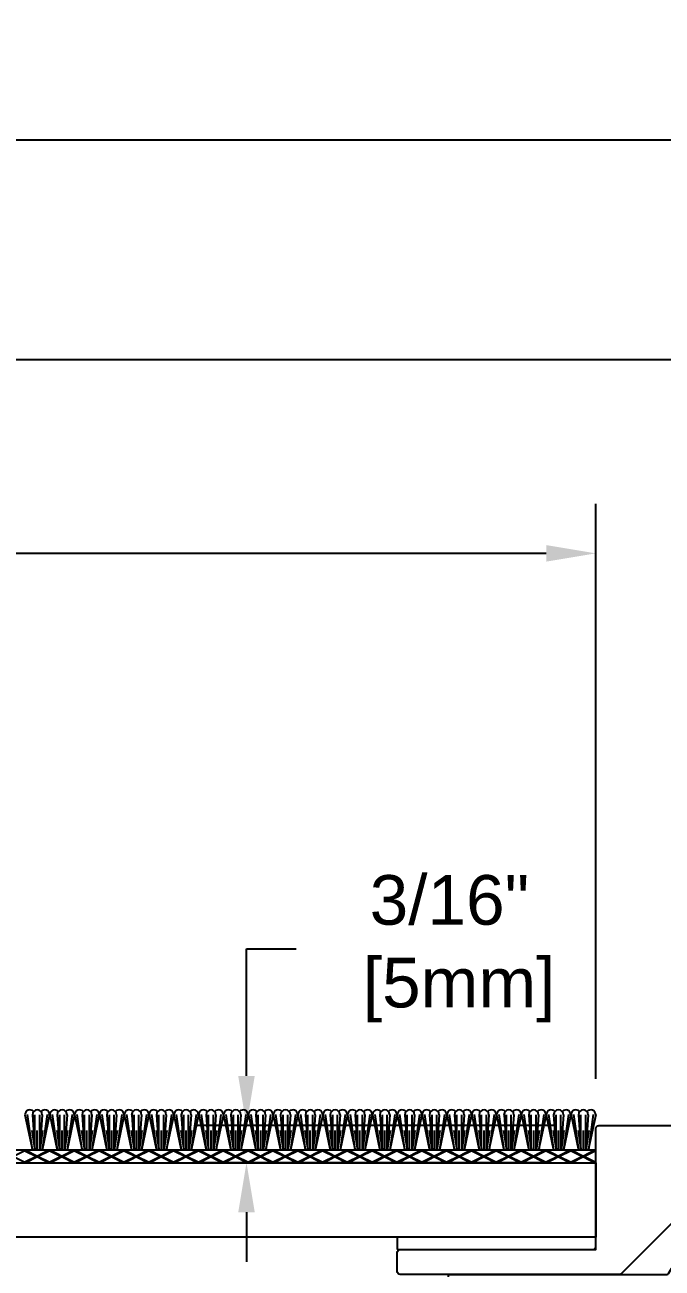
# Model space of a CAD drawing. Header units: inches. Extents: x -6.4 to 63.4, y -1.5 to 12.
# Drawn here: x 20.98 to 24.19, y 3.77 to 10.04 of the extents above; entities that cross this region are included whole.
import ezdxf

# ---------------------------------------------------------------- set-up
doc = ezdxf.new("R2010")
doc.units = ezdxf.units.IN
doc.header["$MEASUREMENT"] = 0
for name, color, linetype in [('Conditions', 1, 'Continuous'), ('Dimensions', 3, 'Continuous'), ('Metals', 7, 'Continuous')]:
    doc.layers.add(name, color=color, linetype=linetype)
doc.styles.add('ARIAL', font='arial.ttf')
doc.dimstyles.new('Arial', dxfattribs={"dimtxt": 0.25, "dimasz": 0.25, "dimexe": 0.25, "dimexo": 0.25, "dimgap": 0.25, "dimtad": 0, "dimtih": 1, "dimtoh": 1, "dimdec": 4, "dimzin": 0, "dimdsep": 46, "dimlunit": 4, "dimtxsty": 'ARIAL', "dimcen": 0.25, "dimadec": 0, "dimazin": 0, "dimtfac": 1, "dimtdec": 4, "dimtofl": 0, "dimtmove": 0, "dimatfit": 3, "dimfxl": 0, "dimfrac": 2, "dimtolj": 1, "dimtzin": 0, "dimarcsym": 0})

# ---------------------------------------------------------------- blocks, each defined once
blk = doc.blocks.new('*D13')
at = {"layer": 'Defpoints', "color": 0}
for p in [(22.0944, 4.4923), (23.9047, 4.4923), (23.8494, 4.3048)]:
    blk.add_point(p, dxfattribs=at)
at = {"layer": 'Dimensions', "color": 0, "lineweight": -2}
for p, q in [((22.0944, 4.7423), (22.0944, 5.3829)), ((22.0944, 5.3829), (22.3444, 5.3829)), ((23.6547, 4.4923), (21.8444, 4.4923)), ((23.5994, 4.3048), (21.8444, 4.3048)), ((22.0944, 4.0548), (22.0944, 3.8048))]:
    blk.add_line(p, q, dxfattribs=at)
at = {"layer": 'Dimensions', "color": 0}
for points in [[(22.0527, 4.7423), (22.1361, 4.7423), (22.0944, 4.4923)], [(22.0527, 4.0548), (22.1361, 4.0548), (22.0944, 4.3048)]]:
    blk.add_solid(points, dxfattribs=at)
at = {"layer": 'Dimensions', "color": 0, "insert": (23.1166, 5.3829), "char_height": 0.25, "attachment_point": 5, "style": 'ARIAL'}
blk.add_mtext('\\A1;3/16"\\P [5mm]', dxfattribs=at)
blk = doc.blocks.new('*D14')
at = {"layer": 'Defpoints', "color": 0}
for p in [(25.4536, 9.4565), (-1.7458, 4.4823), (25.4536, 4.4823)]:
    blk.add_point(p, dxfattribs=at)
at = {"layer": 'Dimensions', "color": 0, "lineweight": -2}
for p, q in [((-1.7458, 4.7323), (-1.7458, 9.7065)), ((25.4536, 4.7323), (25.4536, 9.7065)), ((-1.4958, 9.4565), (10.9417, 9.4565)), ((25.2036, 9.4565), (12.8873, 9.4565))]:
    blk.add_line(p, q, dxfattribs=at)
at = {"layer": 'Dimensions', "color": 0}
for points in [[(-1.4958, 9.4981), (-1.4958, 9.4148), (-1.7458, 9.4565)], [(25.2036, 9.4981), (25.2036, 9.4148), (25.4536, 9.4565)]]:
    blk.add_solid(points, dxfattribs=at)
at = {"layer": 'Dimensions', "color": 0, "insert": (11.9145, 9.4565), "char_height": 0.25, "attachment_point": 5, "style": 'ARIAL'}
blk.add_mtext('\\A1;2\'-3 3/16"\\P [691mm]', dxfattribs=at)
blk = doc.blocks.new('NB703')
at = {"linetype": 'Continuous', "flags": 128}
blk.add_lwpolyline([(-0.5525, 0), (0.5525, 0, 0.414214), (0.5625, 0.01), (0.5625, 0.74, -0.414214), (0.5725, 0.75), (0.8816, 0.75, -0.198912), (0.8887, 0.7471), (1.5553, 0.0804, -0.065543), (1.5569, 0.0784), (1.5992, 0.005, 0.267949), (1.6079, 0), (2.6859, 0, 0.198912), (2.6929, 0.0029), (2.78, 0.09), (2.78, 0.115, 0.414214), (2.77, 0.125), (1.6801, 0.125, -0.267949), (1.6714, 0.13), (1.6569, 0.1551, 0.065543), (1.6553, 0.1572), (0.9404, 0.8721, 0.198912), (0.9334, 0.875), (0.4475, 0.875, 0.414214), (0.4375, 0.865), (0.4375, 0.135, -0.414214), (0.4275, 0.125), (-0.5525, 0.125, 0.414214), (-0.5625, 0.115), (-0.5625, 0.01, 0.414214)], format="xyb", close=True, dxfattribs=at)
blk = doc.blocks.new('*D18')
at = {"layer": 'Defpoints', "color": 0}
for p in [(-0.9999, 8.3494), (-0.9999, 4.4773), (24.7077, 4.4773)]:
    blk.add_point(p, dxfattribs=at)
at = {"layer": 'Dimensions', "color": 0, "lineweight": -2}
for p, q in [((-0.9999, 4.7273), (-0.9999, 8.5994)), ((24.7077, 4.7273), (24.7077, 8.5994)), ((-0.7499, 8.3494), (10.8021, 8.3494)), ((24.4577, 8.3494), (12.942, 8.3494))]:
    blk.add_line(p, q, dxfattribs=at)
at = {"layer": 'Dimensions', "color": 0}
for points in [[(-0.7499, 8.391), (-0.7499, 8.3077), (-0.9999, 8.3494)], [(24.4577, 8.391), (24.4577, 8.3077), (24.7077, 8.3494)]]:
    blk.add_solid(points, dxfattribs=at)
at = {"layer": 'Dimensions', "color": 0, "insert": (11.872, 8.3494), "char_height": 0.25, "attachment_point": 5, "style": 'ARIAL'}
blk.add_mtext('\\A1;2\'-1 11/16"\\P [653mm]', dxfattribs=at)
blk = doc.blocks.new('NBT123')
blk.add_lwpolyline([(-0.985, 0.61, 0.414214), (-1, 0.625), (-1.8238, 0.625, 0.668179), (-1.8344, 0.5994), (-1.1144, -0.1206, 0.198912), (-1.1038, -0.125), (0, -0.125, 0.414214), (0.015, -0.11), (0.015, -0.015, 0.414214), (0, 0), (-0.97, 0, -0.414214), (-0.985, 0.015)], format="xyb", close=True)
blk = doc.blocks.new('*D21')
at = {"layer": 'Defpoints', "color": 0}
for p in [(23.8539, 7.3752), (-0.1461, 4.4773), (23.8539, 4.4773)]:
    blk.add_point(p, dxfattribs=at)
at = {"layer": 'Dimensions', "color": 0, "lineweight": -2}
for p, q in [((-0.1461, 4.7273), (-0.1461, 7.6252)), ((23.8539, 4.7273), (23.8539, 7.6252)), ((0.1039, 7.3752), (10.9316, 7.3752)), ((23.6039, 7.3752), (12.8646, 7.3752))]:
    blk.add_line(p, q, dxfattribs=at)
at = {"layer": 'Dimensions', "color": 0}
for points in [[(0.1039, 7.4168), (0.1039, 7.3335), (-0.1461, 7.3752)], [(23.6039, 7.4168), (23.6039, 7.3335), (23.8539, 7.3752)]]:
    blk.add_solid(points, dxfattribs=at)
at = {"layer": 'Dimensions', "color": 0, "insert": (11.8981, 7.3752), "char_height": 0.25, "attachment_point": 5, "style": 'ARIAL'}
blk.add_mtext("\\A1;2'\\P [610mm]", dxfattribs=at)
blk = doc.blocks.new('*U35')
for p, q in [((24, 0.0625), (0, 0.0625)), ((0, 0), (24, 0)), ((21.125, 0.0603), (21.067, 0.0312)), ((21.067, 0.0312), (21.125, 0.0022)), ((21.125, 0.0603), (21.183, 0.0312)), ((21.183, 0.0312), (21.125, 0.0022)), ((21.1295, 0.0625), (21.1875, 0.0335)), ((21.1875, 0.029), (21.1295, 0)), ((21.2455, 0.0625), (21.1875, 0.0335)), ((21.1875, 0.029), (21.2455, 0)), ((21.25, 0.0603), (21.192, 0.0312)), ((21.192, 0.0312), (21.25, 0.0022)), ((21.25, 0.0603), (21.308, 0.0312)), ((21.308, 0.0312), (21.25, 0.0022)), ((21.2545, 0.0625), (21.3125, 0.0335)), ((21.3125, 0.029), (21.2545, 0)), ((21.3705, 0.0625), (21.3125, 0.0335)), ((21.3125, 0.029), (21.3705, 0)), ((21.375, 0.0603), (21.317, 0.0312)), ((21.317, 0.0312), (21.375, 0.0022)), ((21.375, 0.0603), (21.433, 0.0312)), ((21.433, 0.0312), (21.375, 0.0022)), ((21.3795, 0.0625), (21.4375, 0.0335)), ((21.4375, 0.029), (21.3795, 0)), ((21.4955, 0.0625), (21.4375, 0.0335)), ((21.4375, 0.029), (21.4955, 0)), ((21.5, 0.0603), (21.442, 0.0312)), ((21.442, 0.0312), (21.5, 0.0022)), ((21.5, 0.0603), (21.558, 0.0312)), ((21.558, 0.0312), (21.5, 0.0022)), ((21.5045, 0.0625), (21.5625, 0.0335)), ((21.5625, 0.029), (21.5045, 0)), ((21.6205, 0.0625), (21.5625, 0.0335)), ((21.5625, 0.029), (21.6205, 0)), ((21.625, 0.0603), (21.567, 0.0312)), ((21.567, 0.0312), (21.625, 0.0022)), ((21.625, 0.0603), (21.683, 0.0312)), ((21.683, 0.0312), (21.625, 0.0022)), ((21.6295, 0.0625), (21.6875, 0.0335)), ((21.6875, 0.029), (21.6295, 0)), ((21.7455, 0.0625), (21.6875, 0.0335)), ((21.6875, 0.029), (21.7455, 0)), ((21.75, 0.0603), (21.692, 0.0312)), ((21.692, 0.0312), (21.75, 0.0022)), ((21.75, 0.0603), (21.808, 0.0312)), ((21.808, 0.0312), (21.75, 0.0022)), ((21.7545, 0.0625), (21.8125, 0.0335)), ((21.8125, 0.029), (21.7545, 0)), ((21.8705, 0.0625), (21.8125, 0.0335)), ((21.8125, 0.029), (21.8705, 0)), ((21.875, 0.0603), (21.817, 0.0312)), ((21.817, 0.0312), (21.875, 0.0022)), ((21.875, 0.0603), (21.933, 0.0312)), ((21.933, 0.0312), (21.875, 0.0022)), ((21.8795, 0.0625), (21.9375, 0.0335)), ((21.9375, 0.029), (21.8795, 0)), ((21.9955, 0.0625), (21.9375, 0.0335)), ((21.9375, 0.029), (21.9955, 0)), ((22, 0.0603), (21.942, 0.0312)), ((21.942, 0.0312), (22, 0.0022)), ((22, 0.0603), (22.058, 0.0312)), ((22.058, 0.0312), (22, 0.0022)), ((22.0045, 0.0625), (22.0625, 0.0335)), ((22.0625, 0.029), (22.0045, 0)), ((22.1205, 0.0625), (22.0625, 0.0335)), ((22.0625, 0.029), (22.1205, 0)), ((22.125, 0.0603), (22.067, 0.0312)), ((22.067, 0.0312), (22.125, 0.0022)), ((22.125, 0.0603), (22.183, 0.0312)), ((22.183, 0.0312), (22.125, 0.0022)), ((22.1295, 0.0625), (22.1875, 0.0335)), ((22.1875, 0.029), (22.1295, 0)), ((22.2455, 0.0625), (22.1875, 0.0335)), ((22.1875, 0.029), (22.2455, 0)), ((22.25, 0.0603), (22.192, 0.0312)), ((22.192, 0.0312), (22.25, 0.0022)), ((22.25, 0.0603), (22.308, 0.0312)), ((22.308, 0.0312), (22.25, 0.0022)), ((22.2545, 0.0625), (22.3125, 0.0335)), ((22.3125, 0.029), (22.2545, 0)), ((22.3705, 0.0625), (22.3125, 0.0335)), ((22.3125, 0.029), (22.3705, 0)), ((22.375, 0.0603), (22.317, 0.0312)), ((22.317, 0.0312), (22.375, 0.0022)), ((22.375, 0.0603), (22.433, 0.0312)), ((22.433, 0.0312), (22.375, 0.0022)), ((22.3795, 0.0625), (22.4375, 0.0335)), ((22.4375, 0.029), (22.3795, 0)), ((22.4955, 0.0625), (22.4375, 0.0335)), ((22.4375, 0.029), (22.4955, 0)), ((22.5, 0.0603), (22.442, 0.0312)), ((22.442, 0.0312), (22.5, 0.0022)), ((22.5, 0.0603), (22.558, 0.0312)), ((22.558, 0.0312), (22.5, 0.0022)), ((22.5045, 0.0625), (22.5625, 0.0335)), ((22.5625, 0.029), (22.5045, 0)), ((22.6205, 0.0625), (22.5625, 0.0335)), ((22.5625, 0.029), (22.6205, 0)), ((22.625, 0.0603), (22.567, 0.0312)), ((22.567, 0.0312), (22.625, 0.0022)), ((22.625, 0.0603), (22.683, 0.0312)), ((22.683, 0.0312), (22.625, 0.0022)), ((22.6295, 0.0625), (22.6875, 0.0335)), ((22.6875, 0.029), (22.6295, 0)), ((22.7455, 0.0625), (22.6875, 0.0335)), ((22.6875, 0.029), (22.7455, 0)), ((22.75, 0.0603), (22.692, 0.0312)), ((22.692, 0.0312), (22.75, 0.0022)), ((22.75, 0.0603), (22.808, 0.0312)), ((22.808, 0.0312), (22.75, 0.0022)), ((22.7545, 0.0625), (22.8125, 0.0335)), ((22.8125, 0.029), (22.7545, 0)), ((22.8705, 0.0625), (22.8125, 0.0335)), ((22.8125, 0.029), (22.8705, 0)), ((22.875, 0.0603), (22.817, 0.0312)), ((22.817, 0.0312), (22.875, 0.0022)), ((22.875, 0.0603), (22.933, 0.0312)), ((22.933, 0.0312), (22.875, 0.0022)), ((22.8795, 0.0625), (22.9375, 0.0335)), ((22.9375, 0.029), (22.8795, 0)), ((22.9955, 0.0625), (22.9375, 0.0335)), ((22.9375, 0.029), (22.9955, 0)), ((23, 0.0603), (22.942, 0.0312)), ((22.942, 0.0312), (23, 0.0022)), ((23, 0.0603), (23.058, 0.0312)), ((23.058, 0.0312), (23, 0.0022)), ((23.0045, 0.0625), (23.0625, 0.0335)), ((23.0625, 0.029), (23.0045, 0)), ((23.1205, 0.0625), (23.0625, 0.0335)), ((23.0625, 0.029), (23.1205, 0)), ((23.125, 0.0603), (23.067, 0.0312)), ((23.067, 0.0312), (23.125, 0.0022)), ((23.125, 0.0603), (23.183, 0.0312)), ((23.183, 0.0312), (23.125, 0.0022)), ((23.1295, 0.0625), (23.1875, 0.0335)), ((23.1875, 0.029), (23.1295, 0)), ((23.2455, 0.0625), (23.1875, 0.0335)), ((23.1875, 0.029), (23.2455, 0)), ((23.25, 0.0603), (23.192, 0.0312)), ((23.192, 0.0312), (23.25, 0.0022)), ((23.25, 0.0603), (23.308, 0.0312)), ((23.308, 0.0312), (23.25, 0.0022)), ((23.2545, 0.0625), (23.3125, 0.0335)), ((23.3125, 0.029), (23.2545, 0)), ((23.3705, 0.0625), (23.3125, 0.0335)), ((23.3125, 0.029), (23.3705, 0)), ((23.375, 0.0603), (23.317, 0.0312)), ((23.317, 0.0312), (23.375, 0.0022)), ((23.375, 0.0603), (23.433, 0.0312)), ((23.433, 0.0312), (23.375, 0.0022)), ((23.3795, 0.0625), (23.4375, 0.0335)), ((23.4375, 0.029), (23.3795, 0)), ((23.4955, 0.0625), (23.4375, 0.0335)), ((23.4375, 0.029), (23.4955, 0)), ((23.5, 0.0603), (23.442, 0.0312)), ((23.442, 0.0312), (23.5, 0.0022)), ((23.5, 0.0603), (23.558, 0.0312)), ((23.558, 0.0312), (23.5, 0.0022)), ((23.5045, 0.0625), (23.5625, 0.0335)), ((23.5625, 0.029), (23.5045, 0)), ((23.6205, 0.0625), (23.5625, 0.0335)), ((23.5625, 0.029), (23.6205, 0)), ((23.625, 0.0603), (23.567, 0.0312)), ((23.567, 0.0312), (23.625, 0.0022)), ((23.625, 0.0603), (23.683, 0.0312)), ((23.683, 0.0312), (23.625, 0.0022)), ((23.6295, 0.0625), (23.6875, 0.0335)), ((23.6875, 0.029), (23.6295, 0)), ((23.7455, 0.0625), (23.6875, 0.0335)), ((23.6875, 0.029), (23.7455, 0)), ((23.75, 0.0603), (23.692, 0.0312)), ((23.692, 0.0312), (23.75, 0.0022)), ((23.75, 0.0603), (23.808, 0.0312)), ((23.808, 0.0312), (23.75, 0.0022)), ((23.7545, 0.0625), (23.8125, 0.0335)), ((23.8125, 0.029), (23.7545, 0)), ((23.8705, 0.0625), (23.8125, 0.0335)), ((23.8125, 0.029), (23.8705, 0)), ((23.875, 0.0603), (23.817, 0.0312)), ((23.817, 0.0312), (23.875, 0.0022)), ((23.875, 0.0603), (23.933, 0.0312)), ((23.933, 0.0312), (23.875, 0.0022)), ((23.8795, 0.0625), (23.9375, 0.0335)), ((23.9375, 0.029), (23.8795, 0)), ((23.9955, 0.0625), (23.9375, 0.0335)), ((23.9375, 0.029), (23.9955, 0)), ((24, 0.0603), (23.942, 0.0312)), ((23.942, 0.0312), (24, 0.0022)), ((24, 0), (24, 0.0625))]:
    blk.add_line(p, q)
for points in [[(21.1249, 0.2412), (21.1623, 0.0625)], [(21.1369, 0.243), (21.1619, 0.0642)], [(21.1624, 0.2412), (21.1749, 0.0625)], [(21.1749, 0.0625), (21.1749, 0.2412)], [(21.1992, 0.0625), (21.1992, 0.2412)], [(21.2117, 0.2412), (21.1992, 0.0625)], [(21.2492, 0.2412), (21.2118, 0.0625)], [(21.2372, 0.243), (21.2122, 0.0642)], [(21.2499, 0.2412), (21.2873, 0.0625)], [(21.2619, 0.243), (21.2869, 0.0642)], [(21.2874, 0.2412), (21.2999, 0.0625)], [(21.2999, 0.0625), (21.2999, 0.2412)], [(21.3242, 0.0625), (21.3242, 0.2412)], [(21.3367, 0.2412), (21.3242, 0.0625)], [(21.3742, 0.2412), (21.3368, 0.0625)], [(21.3622, 0.243), (21.3372, 0.0642)], [(21.3749, 0.2412), (21.4123, 0.0625)], [(21.3869, 0.243), (21.4119, 0.0642)], [(21.4124, 0.2412), (21.4249, 0.0625)], [(21.4249, 0.0625), (21.4249, 0.2412)], [(21.4492, 0.0625), (21.4492, 0.2412)], [(21.4617, 0.2412), (21.4492, 0.0625)], [(21.4992, 0.2412), (21.4618, 0.0625)], [(21.4872, 0.243), (21.4622, 0.0642)], [(21.4999, 0.2412), (21.5373, 0.0625)], [(21.5119, 0.243), (21.5369, 0.0642)], [(21.5374, 0.2412), (21.5499, 0.0625)], [(21.5499, 0.0625), (21.5499, 0.2412)], [(21.5742, 0.0625), (21.5742, 0.2412)], [(21.5867, 0.2412), (21.5742, 0.0625)], [(21.6242, 0.2412), (21.5868, 0.0625)], [(21.6122, 0.243), (21.5872, 0.0642)], [(21.6249, 0.2412), (21.6623, 0.0625)], [(21.6369, 0.243), (21.6619, 0.0642)], [(21.6624, 0.2412), (21.6749, 0.0625)], [(21.6749, 0.0625), (21.6749, 0.2412)], [(21.6992, 0.0625), (21.6992, 0.2412)], [(21.7117, 0.2412), (21.6992, 0.0625)], [(21.7492, 0.2412), (21.7118, 0.0625)], [(21.7372, 0.243), (21.7122, 0.0642)], [(21.7499, 0.2412), (21.7873, 0.0625)], [(21.7619, 0.243), (21.7869, 0.0642)], [(21.7874, 0.2412), (21.7999, 0.0625)], [(21.7999, 0.0625), (21.7999, 0.2412)], [(21.8242, 0.0625), (21.8242, 0.2412)], [(21.8367, 0.2412), (21.8242, 0.0625)], [(21.8742, 0.2412), (21.8368, 0.0625)], [(21.8622, 0.243), (21.8372, 0.0642)], [(21.8749, 0.2412), (21.9123, 0.0625)], [(21.8869, 0.243), (21.9119, 0.0642)], [(21.9124, 0.2412), (21.9249, 0.0625)], [(21.9249, 0.0625), (21.9249, 0.2412)], [(21.9492, 0.0625), (21.9492, 0.2412)], [(21.9617, 0.2412), (21.9492, 0.0625)], [(21.9992, 0.2412), (21.9618, 0.0625)], [(21.9872, 0.243), (21.9622, 0.0642)], [(21.9999, 0.2412), (22.0373, 0.0625)], [(22.0119, 0.243), (22.0369, 0.0642)], [(22.0374, 0.2412), (22.0499, 0.0625)], [(22.0499, 0.0625), (22.0499, 0.2412)], [(22.0742, 0.0625), (22.0742, 0.2412)], [(22.0867, 0.2412), (22.0742, 0.0625)], [(22.1242, 0.2412), (22.0868, 0.0625)], [(22.1122, 0.243), (22.0872, 0.0642)], [(22.1249, 0.2412), (22.1623, 0.0625)], [(22.1369, 0.243), (22.1619, 0.0642)], [(22.1624, 0.2412), (22.1749, 0.0625)], [(22.1749, 0.0625), (22.1749, 0.2412)], [(22.1992, 0.0625), (22.1992, 0.2412)], [(22.2117, 0.2412), (22.1992, 0.0625)], [(22.2492, 0.2412), (22.2118, 0.0625)], [(22.2372, 0.243), (22.2122, 0.0642)], [(22.2499, 0.2412), (22.2873, 0.0625)], [(22.2619, 0.243), (22.2869, 0.0642)], [(22.2874, 0.2412), (22.2999, 0.0625)], [(22.2999, 0.0625), (22.2999, 0.2412)], [(22.3242, 0.0625), (22.3242, 0.2412)], [(22.3367, 0.2412), (22.3242, 0.0625)], [(22.3742, 0.2412), (22.3368, 0.0625)], [(22.3622, 0.243), (22.3372, 0.0642)], [(22.3749, 0.2412), (22.4123, 0.0625)], [(22.3869, 0.243), (22.4119, 0.0642)], [(22.4124, 0.2412), (22.4249, 0.0625)], [(22.4249, 0.0625), (22.4249, 0.2412)], [(22.4492, 0.0625), (22.4492, 0.2412)], [(22.4617, 0.2412), (22.4492, 0.0625)], [(22.4992, 0.2412), (22.4618, 0.0625)], [(22.4872, 0.243), (22.4622, 0.0642)], [(22.4999, 0.2412), (22.5373, 0.0625)], [(22.5119, 0.243), (22.5369, 0.0642)], [(22.5374, 0.2412), (22.5499, 0.0625)], [(22.5499, 0.0625), (22.5499, 0.2412)], [(22.5742, 0.0625), (22.5742, 0.2412)], [(22.5867, 0.2412), (22.5742, 0.0625)], [(22.6242, 0.2412), (22.5868, 0.0625)], [(22.6122, 0.243), (22.5872, 0.0642)], [(22.6249, 0.2412), (22.6623, 0.0625)], [(22.6369, 0.243), (22.6619, 0.0642)], [(22.6624, 0.2412), (22.6749, 0.0625)], [(22.6749, 0.0625), (22.6749, 0.2412)], [(22.6992, 0.0625), (22.6992, 0.2412)], [(22.7117, 0.2412), (22.6992, 0.0625)], [(22.7492, 0.2412), (22.7118, 0.0625)], [(22.7372, 0.243), (22.7122, 0.0642)], [(22.7499, 0.2412), (22.7873, 0.0625)], [(22.7619, 0.243), (22.7869, 0.0642)], [(22.7874, 0.2412), (22.7999, 0.0625)], [(22.7999, 0.0625), (22.7999, 0.2412)], [(22.8242, 0.0625), (22.8242, 0.2412)], [(22.8367, 0.2412), (22.8242, 0.0625)], [(22.8742, 0.2412), (22.8368, 0.0625)], [(22.8622, 0.243), (22.8372, 0.0642)], [(22.8749, 0.2412), (22.9123, 0.0625)], [(22.8869, 0.243), (22.9119, 0.0642)], [(22.9124, 0.2412), (22.9249, 0.0625)], [(22.9249, 0.0625), (22.9249, 0.2412)], [(22.9492, 0.0625), (22.9492, 0.2412)], [(22.9617, 0.2412), (22.9492, 0.0625)], [(22.9992, 0.2412), (22.9618, 0.0625)], [(22.9872, 0.243), (22.9622, 0.0642)], [(22.9999, 0.2412), (23.0373, 0.0625)], [(23.0119, 0.243), (23.0369, 0.0642)], [(23.0374, 0.2412), (23.0499, 0.0625)], [(23.0499, 0.0625), (23.0499, 0.2412)], [(23.0742, 0.0625), (23.0742, 0.2412)], [(23.0867, 0.2412), (23.0742, 0.0625)], [(23.1242, 0.2412), (23.0868, 0.0625)], [(23.1122, 0.243), (23.0872, 0.0642)], [(23.1249, 0.2412), (23.1623, 0.0625)], [(23.1369, 0.243), (23.1619, 0.0642)], [(23.1624, 0.2412), (23.1749, 0.0625)], [(23.1749, 0.0625), (23.1749, 0.2412)], [(23.1992, 0.0625), (23.1992, 0.2412)], [(23.2117, 0.2412), (23.1992, 0.0625)], [(23.2492, 0.2412), (23.2118, 0.0625)], [(23.2372, 0.243), (23.2122, 0.0642)], [(23.2499, 0.2412), (23.2873, 0.0625)], [(23.2619, 0.243), (23.2869, 0.0642)], [(23.2874, 0.2412), (23.2999, 0.0625)], [(23.2999, 0.0625), (23.2999, 0.2412)], [(23.3242, 0.0625), (23.3242, 0.2412)], [(23.3367, 0.2412), (23.3242, 0.0625)], [(23.3742, 0.2412), (23.3368, 0.0625)], [(23.3622, 0.243), (23.3372, 0.0642)], [(23.3749, 0.2412), (23.4123, 0.0625)], [(23.3869, 0.243), (23.4119, 0.0642)], [(23.4124, 0.2412), (23.4249, 0.0625)], [(23.4249, 0.0625), (23.4249, 0.2412)], [(23.4492, 0.0625), (23.4492, 0.2412)], [(23.4617, 0.2412), (23.4492, 0.0625)], [(23.4992, 0.2412), (23.4618, 0.0625)], [(23.4872, 0.243), (23.4622, 0.0642)], [(23.4999, 0.2412), (23.5373, 0.0625)], [(23.5119, 0.243), (23.5369, 0.0642)], [(23.5374, 0.2412), (23.5499, 0.0625)], [(23.5499, 0.0625), (23.5499, 0.2412)], [(23.5742, 0.0625), (23.5742, 0.2412)], [(23.5867, 0.2412), (23.5742, 0.0625)], [(23.6242, 0.2412), (23.5868, 0.0625)], [(23.6122, 0.243), (23.5872, 0.0642)], [(23.6249, 0.2412), (23.6623, 0.0625)], [(23.6369, 0.243), (23.6619, 0.0642)], [(23.6624, 0.2412), (23.6749, 0.0625)], [(23.6749, 0.0625), (23.6749, 0.2412)], [(23.6992, 0.0625), (23.6992, 0.2412)], [(23.7117, 0.2412), (23.6992, 0.0625)], [(23.7492, 0.2412), (23.7118, 0.0625)], [(23.7372, 0.243), (23.7122, 0.0642)], [(23.7499, 0.2412), (23.7873, 0.0625)], [(23.7619, 0.243), (23.7869, 0.0642)], [(23.7874, 0.2412), (23.7999, 0.0625)], [(23.7999, 0.0625), (23.7999, 0.2412)], [(23.8242, 0.0625), (23.8242, 0.2412)], [(23.8367, 0.2412), (23.8242, 0.0625)], [(23.8742, 0.2412), (23.8368, 0.0625)], [(23.8622, 0.243), (23.8372, 0.0642)], [(23.8749, 0.2412), (23.9123, 0.0625)], [(23.8869, 0.243), (23.9119, 0.0642)], [(23.9124, 0.2412), (23.9249, 0.0625)], [(23.9249, 0.0625), (23.9249, 0.2412)], [(23.9492, 0.0625), (23.9492, 0.2412)], [(23.9617, 0.2412), (23.9492, 0.0625)], [(23.9992, 0.2412), (23.9618, 0.0625)], [(23.9872, 0.243), (23.9622, 0.0642)], [(21.1602, 0.1625), (21.1745, 0.0625)], [(21.187, 0.0625), (21.187, 0.1625)], [(21.2139, 0.1625), (21.1996, 0.0625)], [(21.2852, 0.1625), (21.2995, 0.0625)], [(21.312, 0.0625), (21.312, 0.1625)], [(21.3389, 0.1625), (21.3246, 0.0625)], [(21.4102, 0.1625), (21.4245, 0.0625)], [(21.437, 0.0625), (21.437, 0.1625)], [(21.4639, 0.1625), (21.4496, 0.0625)], [(21.5352, 0.1625), (21.5495, 0.0625)], [(21.562, 0.0625), (21.562, 0.1625)], [(21.5889, 0.1625), (21.5746, 0.0625)], [(21.6602, 0.1625), (21.6745, 0.0625)], [(21.687, 0.0625), (21.687, 0.1625)], [(21.7139, 0.1625), (21.6996, 0.0625)], [(21.7852, 0.1625), (21.7995, 0.0625)], [(21.812, 0.0625), (21.812, 0.1625)], [(21.8389, 0.1625), (21.8246, 0.0625)], [(21.9102, 0.1625), (21.9245, 0.0625)], [(21.937, 0.0625), (21.937, 0.1625)], [(21.9639, 0.1625), (21.9496, 0.0625)], [(22.0352, 0.1625), (22.0495, 0.0625)], [(22.062, 0.0625), (22.062, 0.1625)], [(22.0889, 0.1625), (22.0746, 0.0625)], [(22.1602, 0.1625), (22.1745, 0.0625)], [(22.187, 0.0625), (22.187, 0.1625)], [(22.2139, 0.1625), (22.1996, 0.0625)], [(22.2852, 0.1625), (22.2995, 0.0625)], [(22.312, 0.0625), (22.312, 0.1625)], [(22.3389, 0.1625), (22.3246, 0.0625)], [(22.4102, 0.1625), (22.4245, 0.0625)], [(22.437, 0.0625), (22.437, 0.1625)], [(22.4639, 0.1625), (22.4496, 0.0625)], [(22.5352, 0.1625), (22.5495, 0.0625)], [(22.562, 0.0625), (22.562, 0.1625)], [(22.5889, 0.1625), (22.5746, 0.0625)], [(22.6602, 0.1625), (22.6745, 0.0625)], [(22.687, 0.0625), (22.687, 0.1625)], [(22.7139, 0.1625), (22.6996, 0.0625)], [(22.7852, 0.1625), (22.7995, 0.0625)], [(22.812, 0.0625), (22.812, 0.1625)], [(22.8389, 0.1625), (22.8246, 0.0625)], [(22.9102, 0.1625), (22.9245, 0.0625)], [(22.937, 0.0625), (22.937, 0.1625)], [(22.9639, 0.1625), (22.9496, 0.0625)], [(23.0352, 0.1625), (23.0495, 0.0625)], [(23.062, 0.0625), (23.062, 0.1625)], [(23.0889, 0.1625), (23.0746, 0.0625)], [(23.1602, 0.1625), (23.1745, 0.0625)], [(23.187, 0.0625), (23.187, 0.1625)], [(23.2139, 0.1625), (23.1996, 0.0625)], [(23.2852, 0.1625), (23.2995, 0.0625)], [(23.312, 0.0625), (23.312, 0.1625)], [(23.3389, 0.1625), (23.3246, 0.0625)], [(23.4102, 0.1625), (23.4245, 0.0625)], [(23.437, 0.0625), (23.437, 0.1625)], [(23.4639, 0.1625), (23.4496, 0.0625)], [(23.5352, 0.1625), (23.5495, 0.0625)], [(23.562, 0.0625), (23.562, 0.1625)], [(23.5889, 0.1625), (23.5746, 0.0625)], [(23.6602, 0.1625), (23.6745, 0.0625)], [(23.687, 0.0625), (23.687, 0.1625)], [(23.7139, 0.1625), (23.6996, 0.0625)], [(23.7852, 0.1625), (23.7995, 0.0625)], [(23.812, 0.0625), (23.812, 0.1625)], [(23.8389, 0.1625), (23.8246, 0.0625)], [(23.9102, 0.1625), (23.9245, 0.0625)], [(23.937, 0.0625), (23.937, 0.1625)], [(23.9639, 0.1625), (23.9496, 0.0625)]]:
    blk.add_lwpolyline(points)
for centre, radius, start, end in [((21.1499, 0.2412), 0.025, 41.211, 180), ((21.187, 0.2412), 0.0247, 0, 180), ((21.2242, 0.2412), 0.025, 0, 138.789), ((21.2749, 0.2412), 0.025, 41.211, 180), ((21.312, 0.2412), 0.0247, 0, 180), ((21.3492, 0.2412), 0.025, 0, 138.789), ((21.3999, 0.2412), 0.025, 41.211, 180), ((21.437, 0.2412), 0.0247, 0, 180), ((21.4742, 0.2412), 0.025, 0, 138.789), ((21.5249, 0.2412), 0.025, 41.211, 180), ((21.562, 0.2412), 0.0247, 0, 180), ((21.5992, 0.2412), 0.025, 0, 138.789), ((21.6499, 0.2412), 0.025, 41.211, 180), ((21.687, 0.2412), 0.0247, 0, 180), ((21.7242, 0.2412), 0.025, 0, 138.789), ((21.7749, 0.2412), 0.025, 41.211, 180), ((21.812, 0.2412), 0.0247, 0, 180), ((21.8492, 0.2412), 0.025, 0, 138.789), ((21.8999, 0.2412), 0.025, 41.211, 180), ((21.937, 0.2412), 0.0247, 0, 180), ((21.9742, 0.2412), 0.025, 0, 138.789), ((22.0249, 0.2412), 0.025, 41.211, 180), ((22.062, 0.2412), 0.0247, 0, 180), ((22.0992, 0.2412), 0.025, 0, 138.789), ((22.1499, 0.2412), 0.025, 41.211, 180), ((22.187, 0.2412), 0.0247, 0, 180), ((22.2242, 0.2412), 0.025, 0, 138.789), ((22.2749, 0.2412), 0.025, 41.211, 180), ((22.312, 0.2412), 0.0247, 0, 180), ((22.3492, 0.2412), 0.025, 0, 138.789), ((22.3999, 0.2412), 0.025, 41.211, 180), ((22.437, 0.2412), 0.0247, 0, 180), ((22.4742, 0.2412), 0.025, 0, 138.789), ((22.5249, 0.2412), 0.025, 41.211, 180), ((22.562, 0.2412), 0.0247, 0, 180), ((22.5992, 0.2412), 0.025, 0, 138.789), ((22.6499, 0.2412), 0.025, 41.211, 180), ((22.687, 0.2412), 0.0247, 0, 180), ((22.7242, 0.2412), 0.025, 0, 138.789), ((22.7749, 0.2412), 0.025, 41.211, 180), ((22.812, 0.2412), 0.0247, 0, 180), ((22.8492, 0.2412), 0.025, 0, 138.789), ((22.8999, 0.2412), 0.025, 41.211, 180), ((22.937, 0.2412), 0.0247, 0, 180), ((22.9742, 0.2412), 0.025, 0, 138.789), ((23.0249, 0.2412), 0.025, 41.211, 180), ((23.062, 0.2412), 0.0247, 0, 180), ((23.0992, 0.2412), 0.025, 0, 138.789), ((23.1499, 0.2412), 0.025, 41.211, 180), ((23.187, 0.2412), 0.0247, 0, 180), ((23.2242, 0.2412), 0.025, 0, 138.789), ((23.2749, 0.2412), 0.025, 41.211, 180), ((23.312, 0.2412), 0.0247, 0, 180), ((23.3492, 0.2412), 0.025, 0, 138.789), ((23.3999, 0.2412), 0.025, 41.211, 180), ((23.437, 0.2412), 0.0247, 0, 180), ((23.4742, 0.2412), 0.025, 0, 138.789), ((23.5249, 0.2412), 0.025, 41.211, 180), ((23.562, 0.2412), 0.0247, 0, 180), ((23.5992, 0.2412), 0.025, 0, 138.789), ((23.6499, 0.2412), 0.025, 41.211, 180), ((23.687, 0.2412), 0.0247, 0, 180), ((23.7242, 0.2412), 0.025, 0, 138.789), ((23.7749, 0.2412), 0.025, 41.211, 180), ((23.812, 0.2412), 0.0247, 0, 180), ((23.8492, 0.2412), 0.025, 0, 138.789), ((23.8999, 0.2412), 0.025, 41.211, 180), ((23.937, 0.2412), 0.0247, 0, 180), ((23.9742, 0.2412), 0.025, 0, 138.789)]:
    blk.add_arc(centre, radius, start, end)

msp = doc.modelspace()

# ---------------------------------------------------------------- hatches: boundary and pattern name
at = {"layer": 'Conditions'}
h = msp.add_hatch(dxfattribs=at)
h.set_pattern_fill('AR-CONC', color=256, scale=0.25, style=0)
h.paths.add_polyline_path([(25.89131, 2.7524), (25.89131, 2.78409), (25.86731, 2.79702), (25.89131, 2.80994), (25.89131, 2.84163), (25.87828, 2.84865), (25.89131, 2.85396), (25.89131, 2.88565), (25.86731, 2.89858), (25.89131, 2.9115), (25.89131, 2.9432), (25.87828, 2.95021), (25.89131, 2.95552), (25.89131, 2.98722), (25.86731, 3.00014), (25.89131, 3.01307), (25.89131, 3.04476), (25.87828, 3.05177), (25.89131, 3.05709), (25.89131, 3.08878), (25.86731, 3.1017), (25.89131, 3.11463), (25.89131, 3.14632), (25.87828, 3.15334), (25.89131, 3.15865), (25.89131, 3.19034), (25.86731, 3.20327), (25.89131, 3.21619), (25.89131, 3.24788), (25.87828, 3.2549), (25.89131, 3.26021), (25.89131, 3.2919), (25.86731, 3.30483), (25.89131, 3.31775), (25.89131, 3.34945), (25.87828, 3.35646), (25.89131, 3.36177), (25.89131, 3.39347), (25.86731, 3.40639), (25.89131, 3.41932), (25.89131, 3.45101), (25.87828, 3.45802), (25.89131, 3.46334), (25.89131, 3.49503), (25.86731, 3.50795), (25.89131, 3.52088), (25.89131, 3.55257), (25.87697, 3.56029), (25.88583, 3.56314, 0.3252893), (25.87826, 3.61733), (23.75092, 3.61733), (23.73578, 3.60133), (23.73578, 3.52937), (23.72928, 3.49865, 0.1329555), (23.73064, 3.47439), (23.75228, 3.46273), (23.72828, 3.44981), (23.72828, 3.41812), (23.7413, 3.4111), (23.72828, 3.40579), (23.72828, 3.3741), (23.75228, 3.36117), (23.57978, 3.31039), (23.60379, 3.32332), (23.60379, 3.35501), (23.59075, 3.36202), (23.60378, 3.36734), (23.60378, 3.39903), (23.57978, 3.41195), (23.60378, 3.42488), (23.60378, 3.45657), (23.58943, 3.46429), (23.5983, 3.46714, 0.2612245), (23.60167, 3.5125, -0.0696153), (23.59728, 3.52462), (23.60872, 3.47049), (23.73167, 3.50995), (23.73477, 3.52462, 0.0521265), (23.73578, 3.53423), (23.73578, 3.60133), (23.59628, 3.60133), (23.59628, 3.53423, 0.128787), (23.59838, 3.51076, -0.0696153), (23.60277, 3.49865), (23.59628, 3.52937), (23.59628, 3.60133), (23.58113, 3.61733), (18.77529, 3.61733), (18.76015, 3.60133), (18.76015, 3.52937), (18.75365, 3.49865, 0.1329555), (18.75501, 3.47439), (18.77665, 3.46273), (18.75265, 3.44981), (18.75265, 3.41812), (18.76567, 3.4111), (18.75265, 3.40579), (18.75265, 3.3741), (18.77665, 3.36117), (18.60415, 3.31039), (18.62816, 3.32332), (18.62816, 3.35501), (18.61513, 3.36202), (18.62816, 3.36734), (18.62815, 3.39903), (18.60415, 3.41195), (18.62815, 3.42488), (18.62815, 3.45657), (18.61381, 3.46429), (18.62267, 3.46714, 0.2612245), (18.62604, 3.5125, -0.0696153), (18.62165, 3.52462), (18.6331, 3.47049), (18.75604, 3.50995), (18.75914, 3.52462, 0.0521265), (18.76015, 3.53423), (18.76015, 3.60133), (18.62065, 3.60133), (18.62065, 3.53423, 0.128787), (18.62276, 3.51076, -0.0696153), (18.62714, 3.49865), (18.62065, 3.52937), (18.62065, 3.60133), (18.6055, 3.61733), (17.86386, 3.61733, 0.4142136), (17.85386, 3.60733), (17.85386, 0), (28.45352, 0), (28.45352, 4.30483), (26.60356, 4.30483), (26.60356, 3.61733), (26.02886, 3.61733, 0.2789782), (26.01817, 3.57039), (26.03981, 3.55873), (26.01581, 3.54581), (26.01581, 3.51412), (26.02883, 3.5071), (26.01581, 3.50179), (26.01581, 3.4701), (26.03981, 3.45717), (26.01581, 3.44425), (26.01581, 3.41255), (26.02883, 3.40554), (26.01581, 3.40023), (26.01581, 3.36853), (26.03981, 3.35561), (26.01581, 3.34269), (26.01581, 3.31099), (26.02883, 3.30398), (26.01581, 3.29867), (26.01581, 3.26697), (26.03981, 3.25405), (26.01581, 3.24112), (26.01581, 3.20943), (26.02883, 3.20242), (26.01581, 3.1971), (26.01581, 3.16541), (26.03981, 3.15248), (26.01581, 3.13956), (26.01581, 3.10787), (26.02883, 3.10085), (26.01581, 3.09554), (26.01581, 3.06385), (26.03981, 3.05092), (26.01581, 3.038), (26.01581, 3.0063), (26.02883, 2.99929), (26.01581, 2.99398), (26.01581, 2.96228), (26.03981, 2.94936), (26.01581, 2.93644), (26.01581, 2.90474), (26.02883, 2.89773), (26.01581, 2.89242), (26.01581, 2.86072), (26.03981, 2.8478), (26.01581, 2.83487), (26.01581, 2.80318), (26.02883, 2.79617), (26.01581, 2.79085), (26.01581, 2.75916), (26.03981, 2.74623), (26.01581, 2.73331), (26.01581, 2.70943), (26.02883, 2.70242), (26.01581, 2.6971), (26.01581, 2.66541), (26.03981, 2.65248), (26.01581, 2.63956), (26.01581, 2.60787), (26.02883, 2.60085), (26.01581, 2.59554), (26.01581, 2.56385), (26.03981, 2.55092), (26.01581, 2.538), (26.01581, 2.5063), (26.02883, 2.49929), (26.01581, 2.49398), (26.01581, 2.46228), (26.03981, 2.44936), (26.01581, 2.43644), (26.01581, 2.40474), (26.02883, 2.39773), (26.01581, 2.39242), (26.01581, 2.36072), (26.03981, 2.3478), (26.01581, 2.33487), (26.01581, 2.30318), (26.02883, 2.29617), (26.01581, 2.29085), (26.01581, 2.25916), (26.03981, 2.24623), (26.01581, 2.23331), (26.01581, 2.20162), (26.03014, 2.1939), (26.01581, 2.18929), (26.01581, 2.14876), (25.96378, 2.00024, -0.709275), (25.94392, 1.99858), (25.89131, 2.14876), (25.89131, 2.18253), (25.86731, 2.19545), (25.89131, 2.20838), (25.89131, 2.24007), (25.87828, 2.24709), (25.89131, 2.2524), (25.89131, 2.28409), (25.86731, 2.29702), (25.89131, 2.30994), (25.89131, 2.34163), (25.87828, 2.34865), (25.89131, 2.35396), (25.89131, 2.38565), (25.86731, 2.39858), (25.89131, 2.4115), (25.89131, 2.4432), (25.87828, 2.45021), (25.89131, 2.45552), (25.89131, 2.48722), (25.86731, 2.50014), (25.89131, 2.51307), (25.89131, 2.54476), (25.87828, 2.55177), (25.89131, 2.55709), (25.89131, 2.58878), (25.86731, 2.6017), (25.89131, 2.61463), (25.89131, 2.64632), (25.87828, 2.65334), (25.89131, 2.65865), (25.89131, 2.68253), (25.86731, 2.69545), (25.89131, 2.70838), (25.89131, 2.74007), (25.87828, 2.74709)])
h.paths.add_polyline_path([(18.77665, 2.7518), (18.75265, 2.73887), (18.75265, 2.70718), (18.76567, 2.70017), (18.75265, 2.69485), (18.75265, 2.66316), (18.77665, 2.65023), (18.75265, 2.63731), (18.75265, 2.5993), (18.76567, 2.59229), (18.75265, 2.58697), (18.75265, 2.55528), (18.77665, 2.54235), (18.75265, 2.52943), (18.75265, 2.48917), (18.76567, 2.48216), (18.75265, 2.47684), (18.75265, 2.44515), (18.77665, 2.43223), (18.75265, 2.4193), (18.75265, 2.38354), (18.76567, 2.37653), (18.75265, 2.37121), (18.75265, 2.33952), (18.77665, 2.32659), (18.75265, 2.31367), (18.75265, 2.28128), (18.76567, 2.27426), (18.75265, 2.26895), (18.75265, 2.23726), (18.77665, 2.22433), (18.75265, 2.21141), (18.75265, 2.17902), (18.76567, 2.172), (18.75265, 2.16669), (18.75265, 2.135), (18.77665, 2.12207), (18.75265, 2.10915), (18.75265, 2.07745), (18.76698, 2.06973), (18.75265, 2.06513), (18.75265, 2.0537), (18.70062, 1.90519, -0.709275), (18.68076, 1.90352), (18.62613, 2.05945), (18.60415, 2.07129), (18.62826, 2.08427), (18.62825, 2.11595), (18.62816, 2.11591), (18.61513, 2.12292), (18.62825, 2.12827), (18.62825, 2.16058), (18.60415, 2.17355), (18.62825, 2.18653), (18.62825, 2.21821), (18.62816, 2.21817), (18.61513, 2.22518), (18.62824, 2.23053), (18.62824, 2.26284), (18.60415, 2.27581), (18.62824, 2.28879), (18.62824, 2.32046), (18.62816, 2.32043), (18.61513, 2.32744), (18.62824, 2.33279), (18.62823, 2.36848), (18.60415, 2.38145), (18.62823, 2.39441), (18.62823, 2.42609), (18.62816, 2.42606), (18.61513, 2.43308), (18.62823, 2.43842), (18.62823, 2.47861), (18.60415, 2.49157), (18.62822, 2.50454), (18.62822, 2.53622), (18.62816, 2.53619), (18.61513, 2.5432), (18.62822, 2.54854), (18.62822, 2.5865), (18.60415, 2.59945), (18.62822, 2.61241), (18.62821, 2.64409), (18.62816, 2.64407), (18.61513, 2.65108), (18.62821, 2.65642), (18.62821, 2.68806), (18.60415, 2.70102), (18.62821, 2.71397), (18.62821, 2.74565), (18.62816, 2.74563), (18.61513, 2.75265), (18.6282, 2.75798), (18.6282, 2.78963), (18.60415, 2.80258), (18.6282, 2.81553), (18.6282, 2.84721), (18.62816, 2.8472), (18.61513, 2.85421), (18.6282, 2.85954), (18.62819, 2.8912), (18.60415, 2.90414), (18.62819, 2.91709), (18.62819, 2.94877), (18.62816, 2.94876), (18.61513, 2.95577), (18.62819, 2.9611), (18.62819, 2.99276), (18.60415, 3.0057), (18.62818, 3.01865), (18.62818, 3.05033), (18.62816, 3.05032), (18.61513, 3.05733), (18.62818, 3.06266), (18.62818, 3.09433), (18.60415, 3.10727), (18.62818, 3.1202), (18.62817, 3.15189), (18.62816, 3.15188), (18.61513, 3.1589), (18.62817, 3.16422), (18.62817, 3.1959), (18.60415, 3.20883), (18.62817, 3.22176), (18.62817, 3.25345), (18.62816, 3.25345), (18.61513, 3.26046), (18.62816, 3.26578), (18.62816, 3.29747), (18.75265, 3.34825), (18.75265, 3.31655), (18.76567, 3.30954), (18.75265, 3.30423), (18.75265, 3.27253), (18.77665, 3.25961), (18.75265, 3.24669), (18.75265, 3.21499), (18.76567, 3.20798), (18.75265, 3.20267), (18.75265, 3.17097), (18.77665, 3.15805), (18.75265, 3.14512), (18.75265, 3.11343), (18.76567, 3.10642), (18.75265, 3.1011), (18.75265, 3.06941), (18.77665, 3.05648), (18.75265, 3.04356), (18.75265, 3.01187), (18.76567, 3.00485), (18.75265, 2.99954), (18.75265, 2.96785), (18.77665, 2.95492), (18.75265, 2.942), (18.75265, 2.9103), (18.76567, 2.90329), (18.75265, 2.89798), (18.75265, 2.86628), (18.77665, 2.85336), (18.75265, 2.84044), (18.75265, 2.80874), (18.76567, 2.80173), (18.75265, 2.79642), (18.75265, 2.76472)], flags=16)
h.paths.add_polyline_path([(23.57978, 2.70102), (23.60383, 2.71397), (23.60383, 2.74565), (23.60379, 2.74563), (23.59075, 2.75265), (23.60383, 2.75798), (23.60383, 2.78963), (23.57978, 2.80258), (23.60383, 2.81553), (23.60382, 2.84721), (23.60379, 2.8472), (23.59075, 2.85421), (23.60382, 2.85954), (23.60382, 2.8912), (23.57978, 2.90414), (23.60382, 2.91709), (23.60382, 2.94877), (23.60379, 2.94876), (23.59075, 2.95577), (23.60382, 2.9611), (23.60381, 2.99276), (23.57978, 3.0057), (23.60381, 3.01865), (23.60381, 3.05033), (23.60379, 3.05032), (23.59075, 3.05733), (23.60381, 3.06266), (23.60381, 3.09433), (23.57978, 3.10727), (23.6038, 3.1202), (23.6038, 3.15189), (23.60379, 3.15188), (23.59075, 3.1589), (23.6038, 3.16422), (23.6038, 3.1959), (23.57978, 3.20883), (23.6038, 3.22176), (23.60379, 3.25345), (23.60379, 3.25345), (23.59075, 3.26046), (23.60379, 3.26578), (23.60379, 3.29747), (23.72828, 3.34825), (23.72828, 3.31655), (23.7413, 3.30954), (23.72828, 3.30423), (23.72828, 3.27253), (23.75228, 3.25961), (23.72828, 3.24669), (23.72828, 3.21499), (23.7413, 3.20798), (23.72828, 3.20267), (23.72828, 3.17097), (23.75228, 3.15805), (23.72828, 3.14512), (23.72828, 3.11343), (23.7413, 3.10642), (23.72828, 3.1011), (23.72828, 3.06941), (23.75228, 3.05648), (23.72828, 3.04356), (23.72828, 3.01187), (23.7413, 3.00485), (23.72828, 2.99954), (23.72828, 2.96785), (23.75228, 2.95492), (23.72828, 2.942), (23.72828, 2.9103), (23.7413, 2.90329), (23.72828, 2.89798), (23.72828, 2.86628), (23.75228, 2.85336), (23.72828, 2.84044), (23.72828, 2.80874), (23.7413, 2.80173), (23.72828, 2.79642), (23.72828, 2.76472), (23.75228, 2.7518), (23.72828, 2.73887), (23.72828, 2.70718), (23.7413, 2.70017), (23.72828, 2.69485), (23.72828, 2.66316), (23.75228, 2.65023), (23.72828, 2.63731), (23.72828, 2.5993), (23.7413, 2.59229), (23.72828, 2.58697), (23.72828, 2.55528), (23.75228, 2.54235), (23.72828, 2.52943), (23.72828, 2.48917), (23.7413, 2.48216), (23.72828, 2.47684), (23.72828, 2.44515), (23.75228, 2.43223), (23.72828, 2.4193), (23.72828, 2.38354), (23.7413, 2.37653), (23.72828, 2.37121), (23.72828, 2.33952), (23.75228, 2.32659), (23.72828, 2.31367), (23.72828, 2.28128), (23.7413, 2.27426), (23.72828, 2.26895), (23.72828, 2.23726), (23.75228, 2.22433), (23.72828, 2.21141), (23.72828, 2.17902), (23.7413, 2.172), (23.72828, 2.16669), (23.72828, 2.135), (23.75228, 2.12207), (23.72828, 2.10915), (23.72828, 2.07745), (23.74261, 2.06973), (23.72828, 2.06513), (23.72828, 2.0537), (23.67625, 1.90519, -0.709275), (23.65638, 1.90352), (23.60176, 2.05945), (23.57978, 2.07129), (23.60388, 2.08427), (23.60388, 2.11595), (23.60379, 2.11591), (23.59075, 2.12292), (23.60388, 2.12827), (23.60388, 2.16058), (23.57978, 2.17355), (23.60388, 2.18653), (23.60387, 2.21821), (23.60379, 2.21817), (23.59075, 2.22518), (23.60387, 2.23053), (23.60387, 2.26284), (23.57978, 2.27581), (23.60387, 2.28879), (23.60387, 2.32046), (23.60379, 2.32043), (23.59075, 2.32744), (23.60386, 2.33279), (23.60386, 2.36848), (23.57978, 2.38145), (23.60386, 2.39441), (23.60386, 2.42609), (23.60379, 2.42606), (23.59075, 2.43308), (23.60386, 2.43842), (23.60385, 2.47861), (23.57978, 2.49157), (23.60385, 2.50454), (23.60385, 2.53622), (23.60379, 2.53619), (23.59075, 2.5432), (23.60385, 2.54854), (23.60384, 2.5865), (23.57978, 2.59945), (23.60384, 2.61241), (23.60384, 2.64409), (23.60379, 2.64407), (23.59075, 2.65108), (23.60384, 2.65642), (23.60384, 2.68806)], flags=16)
h.paths.add_polyline_path([(27.0673, 2.01175), (30.01392, 2.01175), (30.01392, 2.94802), (27.0673, 2.94802)], flags=9)
h.paths.add_polyline_path([(24.51496, 0.91864), (27.46159, 0.91864), (27.46159, 1.85492), (24.51496, 1.85492)], flags=24)
h.paths.add_polyline_path([(27.07703, 3.2116), (30.58248, 3.2116), (30.58248, 4.14618), (27.07703, 4.14618)], flags=9)

# ---------------------------------------------------------------- linework, layer by layer
at = {"layer": 'Metals'}
for points in [[(-0.14614, 4.30483), (23.85386, 4.30483), (23.85386, 3.92983), (-0.14614, 3.92983)], [(22.85386, 3.86733), (23.85386, 3.86733), (23.85386, 3.92983), (22.85386, 3.92983)]]:
    msp.add_lwpolyline(points, close=True, dxfattribs=at)

# ---------------------------------------------------------------- block references
at = {"layer": 'Conditions'}
msp.add_blockref('*U35', (-0.14614, 4.30483), dxfattribs=at)
at = {"layer": 'Metals', "xscale": -1}
for name, p in [('NBT123', (22.86886, 3.86733)), ('NB703', (25.89106, 3.61733))]:
    msp.add_blockref(name, p, dxfattribs=at)

# ---------------------------------------------------------------- dimensions: what is measured, and where the dimension line sits
at = {"layer": 'Dimensions'}
for base, p1, p2, picture, middle in [((25.45356, 9.45646), (-1.74583, 4.48233), (25.45356, 4.48233), '*D14', (11.91448, 9.45646)), ((-0.99992, 8.34938), (24.70765, 4.47733), (-0.99992, 4.47733), '*D18', (11.87205, 8.34938)), ((23.85386, 7.37515), (-0.14614, 4.47733), (23.85386, 4.47733), '*D21', (11.8981, 7.37515))]:
    dim = msp.add_linear_dim(base=base, p1=p1, p2=p2, dimstyle='Arial', override={"dimpost": '\\X'}, dxfattribs=at)
    dim.commit()
    dim.dimension.update_dxf_attribs({"geometry": picture, "text_midpoint": middle, "dimtype": 160})
dim = msp.add_linear_dim(base=(22.09439, 4.49233), p1=(23.84939, 4.30483), p2=(23.90465, 4.49233), angle=90, dimstyle='Arial', override={"dimpost": '\\X'}, dxfattribs=at)
dim.commit()
dim.dimension.update_dxf_attribs({"geometry": '*D13', "text_midpoint": (23.11664, 5.38293), "dimtype": 160})

doc.saveas('drawing.dxf')
